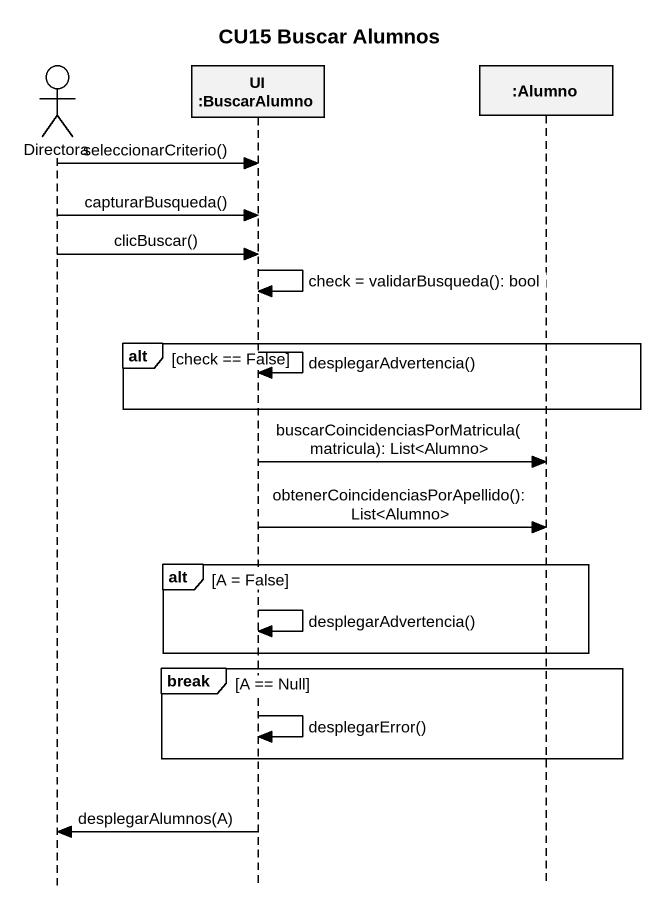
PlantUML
@startuml
title CU15 Buscar Alumnos
hide footbox
actor Directora
participant "UI :BuscarAlumno" as UI_BuscarAlumno
participant ":Alumno" as Alumno

Directora -> UI_BuscarAlumno : seleccionarCriterio()
Directora -> UI_BuscarAlumno : capturarBusqueda()
Directora -> UI_BuscarAlumno : clicBuscar()
UI_BuscarAlumno -> UI_BuscarAlumno : check = validarBusqueda(): bool
alt check == False
  UI_BuscarAlumno -> UI_BuscarAlumno : desplegarAdvertencia()
end
UI_BuscarAlumno -> Alumno : buscarCoincidenciasPorMatricula(matricula): List<Alumno>
UI_BuscarAlumno -> Alumno : obtenerCoincidenciasPorApellido(): List<Alumno>
alt A = False
  UI_BuscarAlumno -> UI_BuscarAlumno : desplegarAdvertencia()
end
break A == Null
  UI_BuscarAlumno -> UI_BuscarAlumno : desplegarError()
end
UI_BuscarAlumno -> Directora : desplegarAlumnos(A)
@enduml
